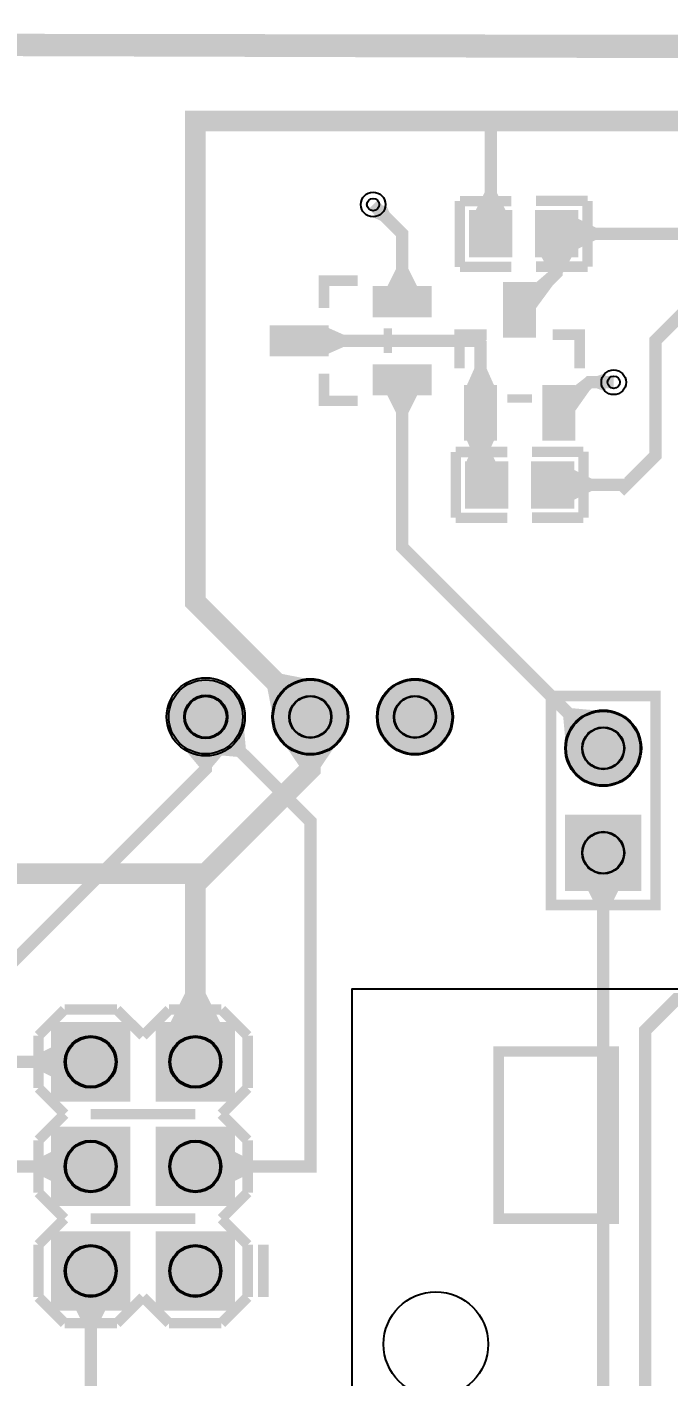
# Model space of a CAD drawing. Header units: millimetres. Extents: x 1 to 169, y 35 to 120.
# Drawn here: x 110.72 to 126.29, y 86.35 to 119.12 of the extents above; entities that cross this region are included whole.
import ezdxf

# ---------------------------------------------------------------- set-up
doc = ezdxf.new("R2010")
doc.units = ezdxf.units.MM
for name, color, linetype, true_color in [('BoardOutline', 7, 'Continuous', 0xff00ff), ('BottomLayer', 7, 'Continuous', 0x0000ff), ('BottomSolderLayer', 7, 'Continuous', 0xaa00ff), ('Hole', 7, 'Continuous', 0x000000), ('Multi-Layer', 7, 'Continuous', 0xc0c0c0), ('TopLayer', 7, 'Continuous', 0xff0000), ('TopPasterLayer', 7, 'Continuous', 0x808080), ('TopSilkLayer', 7, 'Continuous', 0xffff00), ('TopSolderLayer', 7, 'Continuous', 0x800080)]:
    doc.layers.add(name, color=color, linetype=linetype, true_color=true_color)

msp = doc.modelspace()

# ---------------------------------------------------------------- hatches: boundary and pattern name
at = {"layer": 'BottomLayer'}
for points in [[(115.00586995173992, 101.46397002794006), (115.96046482092967, 102.41856489712981), (116.03470916941833, 101.6018567437135), (115.82257810515623, 101.38972567945137)], [(115.73722885445775, 101.76691135382272), (114.38723139446276, 101.76691135382272), (114.91223012446031, 101.13691135382271), (115.21223012446026, 101.13691135382271)], [(111.3538277876556, 93.60518669037339), (111.3538277876556, 94.35518669037339), (110.90382778765556, 94.13018796037593), (110.90382778765556, 93.83018796037592)], [(111.3538277876556, 91.06518161036323), (111.3538277876556, 91.81518161036323), (110.90382778765556, 91.59018288036577), (110.90382778765556, 91.29018288036576)], [(115.72262636525275, 91.81518161036323), (115.72262636525275, 91.06518161036323), (116.1726263652528, 91.29018288036576), (116.1726263652528, 91.59018288036577)], [(112.64322580645162, 87.98577343154687), (111.89322580645162, 87.98577343154687), (112.1182245364491, 87.53577343154689), (112.41822453644906, 87.53577343154689)]]:
    msp.add_hatch(color=256, dxfattribs=at).paths.add_polyline_path(points)
at = {"layer": 'BottomSolderLayer'}
for points in [[(114.11143002286008, 102.36220472440947, 1), (116.0130302260605, 102.36220472440947, 1)], [(116.67683515367031, 102.36220472440947, 1), (118.52763525527052, 102.36220472440947, 1)], [(119.2168402336805, 102.36220472440947, 1), (121.06764033528071, 102.36220472440947, 1)], [(123.7888493776988, 101.60020320040641, 1), (125.63964947929901, 101.60020320040641, 1)], [(123.78884937769877, 98.13479806959616), (123.78884937769877, 99.98559817119636), (125.63964947929898, 99.98559817119636), (125.63964947929898, 98.13479806959616)], [(111.30302260604523, 93.01498602997208), (111.30302260604523, 94.9453898907798), (113.23342646685293, 94.9453898907798), (113.23342646685293, 93.01498602997208)], [(113.84302768605542, 93.01498602997208), (113.84302768605542, 94.9453898907798), (115.77343154686312, 94.9453898907798), (115.77343154686312, 93.01498602997208)], [(111.30302260604523, 90.47498094996192), (111.30302260604523, 92.40538481076963), (113.23342646685293, 92.40538481076963), (113.23342646685293, 90.47498094996192)], [(113.84302768605542, 90.47498094996192), (113.84302768605542, 92.40538481076963), (115.77343154686312, 92.40538481076963), (115.77343154686312, 90.47498094996192)], [(111.30302260604523, 87.93497586995176), (111.30302260604523, 89.86537973075947), (113.23342646685293, 89.86537973075947), (113.23342646685293, 87.93497586995176)], [(113.84302768605542, 87.93497586995176), (113.84302768605542, 89.86537973075947), (115.77343154686312, 89.86537973075947), (115.77343154686312, 87.93497586995176)]]:
    msp.add_hatch(color=256, dxfattribs=at).paths.add_polyline_path(points)
at = {"layer": 'Multi-Layer'}
for points in [[(123.8142494284989, 101.60020320040641, 1), (125.61424942849891, 101.60020320040641, 1)], [(123.81424942849887, 98.16019812039626), (123.81424942849887, 99.96019812039626), (125.61424942849888, 99.96019812039626), (125.61424942849888, 98.16019812039626)], [(111.35382270764543, 93.06578613157228), (111.35382270764543, 94.89458978917959), (113.18262636525273, 94.89458978917959), (113.18262636525273, 93.06578613157228)], [(113.89382778765562, 93.06578613157228), (113.89382778765562, 94.89458978917959), (115.72263144526286, 94.89458978917959), (115.72263144526286, 93.06578613157228)], [(111.35382270764543, 90.52578105156212), (111.35382270764543, 92.35458470916943), (113.18262636525273, 92.35458470916943), (113.18262636525273, 90.52578105156212)], [(113.89382778765562, 90.52578105156212), (113.89382778765562, 92.35458470916943), (115.72263144526286, 92.35458470916943), (115.72263144526286, 90.52578105156212)], [(111.35382270764543, 87.98577597155196), (111.35382270764543, 89.81457962915927), (113.18262636525273, 89.81457962915927), (113.18262636525273, 87.98577597155196)], [(113.89382778765562, 87.98577597155196), (113.89382778765562, 89.81457962915927), (115.72263144526286, 89.81457962915927), (115.72263144526286, 87.98577597155196)]]:
    msp.add_hatch(color=256, dxfattribs=at).paths.add_polyline_path(points)
at = {"layer": 'TopLayer'}
for points in [[(121.60620269240539, 114.64826263652529), (122.35620269240545, 114.64826263652529), (122.13120142240282, 115.09826263652529), (121.83120142240287, 115.09826263652529)], [(119.4256464312929, 114.82707137414276), (119.10750825501654, 114.50881381762764), (119.30905003810008, 114.41339344678691), (119.52114300228604, 114.62556515113032)], [(122.48216916433833, 113.54823469646941), (121.48216916433833, 113.54823469646941), (121.48216916433833, 114.64826009652022), (122.48216916433833, 114.64826009652022)], [(124.08216916433835, 113.54823469646941), (123.08216916433835, 113.54823469646941), (123.08216916433835, 114.64826009652022), (124.08216916433835, 114.64826009652022)], [(124.0821615443231, 114.47329438658879), (124.0821615443231, 113.72329438658879), (124.53216154432315, 113.94829565659133), (124.53216154432315, 114.24829565659134)], [(123.95641605283211, 113.54823469646941), (123.20641605283211, 113.54823469646941), (123.43141732283468, 113.1478308356617), (123.73141732283469, 113.1478308356617)], [(119.45736601473206, 112.7982245364491), (120.20736601473206, 112.7982245364491), (119.98236728473458, 113.24822453644909), (119.68236728473457, 113.24822453644909)], [(123.03227076454155, 112.87290322580647), (123.03227076454155, 112.22322580645162), (123.48227076454154, 112.83638303276608), (123.48227076454154, 113.26082296164594)], [(120.45689611379228, 112.798221996444), (120.45689611379228, 112.09819659639321), (119.20690881381765, 112.09819659639321), (119.20690881381765, 112.798221996444)], [(123.03225806451613, 111.6229108458217), (122.33223266446535, 111.6229108458217), (122.33223266446535, 112.87289814579631), (123.03225806451613, 112.87289814579631)], [(117.95753111506221, 111.84826009652022), (117.95753111506221, 111.1482346964694), (116.70754381508763, 111.1482346964694), (116.70754381508763, 111.84826009652022)], [(117.95753111506221, 111.84825755651512), (117.95753111506221, 111.1482372364745), (118.40753111506226, 111.34834645669294), (118.40753111506226, 111.64834645669293)], [(120.45689611379228, 110.89829819659641), (120.45689611379228, 110.19827279654561), (119.20690881381765, 110.19827279654561), (119.20690881381765, 110.89829819659641)], [(121.38226060452124, 110.37353060706123), (122.0822809245619, 110.37353060706123), (121.88228600457208, 110.82353060706123), (121.58228600457207, 110.82353060706123)], [(121.38226060452124, 110.37353060706123), (122.0822809245619, 110.37353060706123), (121.88228600457208, 110.82353060706123), (121.58228600457207, 110.82353060706123)], [(123.9822301244603, 110.37353060706123), (123.9822301244603, 109.72355854711711), (124.37389636779275, 110.27808991617985), (124.26783083566167, 110.59628651257304)], [(124.7698196596393, 110.26521971043944), (124.7698196596393, 110.71522225044451), (124.55981965963937, 110.64022098044198), (124.55981965963937, 110.34022098044197)], [(120.20736601473206, 110.19827025654054), (119.45736601473206, 110.19827025654054), (119.68236728473457, 109.74827025654052), (119.98236728473458, 109.74827025654052)], [(122.08229616459235, 109.1235458470917), (121.38227076454157, 109.1235458470917), (121.38227076454157, 110.37353314706631), (122.08229616459235, 110.37353314706631)], [(122.08229616459235, 109.1235458470917), (121.38227076454157, 109.1235458470917), (121.38227076454157, 110.37353314706631), (122.08229616459235, 110.37353314706631)], [(123.9822199644399, 109.1235458470917), (123.28219456438919, 109.1235458470917), (123.28219456438919, 110.37353314706631), (123.9822199644399, 110.37353314706631)], [(122.0822809245619, 109.12354076708155), (121.38226060452124, 109.12354076708155), (121.58228600457207, 108.67354076708155), (121.88228600457208, 108.67354076708155)], [(122.0822809245619, 109.12354076708155), (121.38226060452124, 109.12354076708155), (121.58228600457207, 108.67354076708155), (121.88228600457208, 108.67354076708155)], [(121.38340614681229, 108.5478790957582), (122.1072847345695, 108.5478790957582), (121.88228600457208, 108.99787909575821), (121.58228600457207, 108.99787909575821)], [(121.38341376682754, 108.5478790957582), (122.38341376682754, 108.5478790957582), (122.38341376682754, 107.44785369570741), (121.38341376682754, 107.44785369570741)], [(122.98341376682757, 108.5478790957582), (123.98341376682751, 108.5478790957582), (123.98341376682751, 107.44785369570741), (122.98341376682757, 107.44785369570741)], [(123.9834086868174, 108.37296418592838), (123.9834086868174, 107.6229641859284), (124.43340868681744, 107.84796545593093), (124.43340868681744, 108.14796545593093)], [(116.70400050800103, 102.30584455168912), (117.65859537719078, 103.26043942087885), (116.91259842519688, 103.40539497078996), (116.55904495808991, 103.05184150368302)], [(123.81600711201426, 101.54397510795023), (124.77074422148846, 102.49842773685549), (123.9540462280925, 102.5727965455931), (123.74188214376434, 102.36069596139194)], [(118.27723393446794, 101.76691135382272), (116.92723647447295, 101.76691135382272), (117.35223520447042, 101.13691135382271), (117.85223520447042, 101.13691135382271)], [(125.08925069850144, 98.16019812039626), (124.33925069850139, 98.16019812039626), (124.56424942849893, 97.71019812039626), (124.86424942849882, 97.71019812039626)], [(114.18323088646176, 94.89459232918466), (115.43323088646181, 94.89459232918466), (115.05822961645927, 95.64459232918468), (114.55822961645927, 95.64459232918468)]]:
    msp.add_hatch(color=256, dxfattribs=at).paths.add_polyline_path(points)
at = {"layer": 'TopPasterLayer'}
for points in [[(122.48216916433833, 113.54823469646941), (121.48216916433833, 113.54823469646941), (121.48216916433833, 114.64826009652022), (122.48216916433833, 114.64826009652022)], [(124.08216916433835, 113.54823469646941), (123.08216916433835, 113.54823469646941), (123.08216916433835, 114.64826009652022), (124.08216916433835, 114.64826009652022)], [(120.45689611379228, 112.798221996444), (120.45689611379228, 112.09819659639321), (119.20690881381765, 112.09819659639321), (119.20690881381765, 112.798221996444)], [(123.03225806451613, 111.6229108458217), (122.33223266446535, 111.6229108458217), (122.33223266446535, 112.87289814579631), (123.03225806451613, 112.87289814579631)], [(117.95753111506221, 111.84826009652022), (117.95753111506221, 111.1482346964694), (116.70754381508763, 111.1482346964694), (116.70754381508763, 111.84826009652022)], [(120.45689611379228, 110.89829819659641), (120.45689611379228, 110.19827279654561), (119.20690881381765, 110.19827279654561), (119.20690881381765, 110.89829819659641)], [(122.08229616459235, 109.1235458470917), (121.38227076454157, 109.1235458470917), (121.38227076454157, 110.37353314706631), (122.08229616459235, 110.37353314706631)], [(122.08229616459235, 109.1235458470917), (121.38227076454157, 109.1235458470917), (121.38227076454157, 110.37353314706631), (122.08229616459235, 110.37353314706631)], [(123.9822199644399, 109.1235458470917), (123.28219456438919, 109.1235458470917), (123.28219456438919, 110.37353314706631), (123.9822199644399, 110.37353314706631)], [(121.38341376682754, 108.5478790957582), (122.38341376682754, 108.5478790957582), (122.38341376682754, 107.44785369570741), (121.38341376682754, 107.44785369570741)], [(122.98341376682757, 108.5478790957582), (123.98341376682751, 108.5478790957582), (123.98341376682751, 107.44785369570741), (122.98341376682757, 107.44785369570741)]]:
    msp.add_hatch(color=256, dxfattribs=at).paths.add_polyline_path(points)
at = {"layer": 'TopSolderLayer'}
for points in [[(122.50756663448809, 113.52283171311213), (121.45676653288794, 113.52283171311213), (121.45676653288794, 114.673658387786), (122.50756663448809, 114.673658387786)], [(124.10756921513845, 113.52283171311213), (123.05676911353825, 113.52283171311213), (123.05676911353825, 114.673658387786), (124.10756921513845, 114.673658387786)], [(120.5476170325613, 112.82666253856273), (120.5476170325613, 112.06973953828022), (119.11620264162192, 112.06973953828022), (119.11620264162192, 112.82666253856273)], [(123.08306000943796, 111.57211177647115), (122.28143071954352, 111.57211177647115), (122.28143071954352, 112.92369721514689), (123.08306000943796, 112.92369721514689)], [(118.04825203383129, 111.87670063863894), (118.04825203383129, 111.11977763835642), (116.61683764289185, 111.11977763835642), (116.61683764289185, 111.87670063863894)], [(120.5476170325613, 110.92673873871514), (120.5476170325613, 110.16981573843262), (119.11620264162192, 110.16981573843262), (119.11620264162192, 110.92673873871514)], [(122.13309810951418, 109.07274677774113), (121.33146881961974, 109.07274677774113), (121.33146881961974, 110.42433221641687), (122.13309810951418, 110.42433221641687)], [(122.13309810951418, 109.07274677774113), (121.33146881961974, 109.07274677774113), (121.33146881961974, 110.42433221641687), (122.13309810951418, 110.42433221641687)], [(124.03302190936179, 109.07274677774113), (123.23139261946736, 109.07274677774113), (123.23139261946736, 110.42433221641687), (124.03302190936179, 110.42433221641687)], [(121.3580137160275, 108.57327504097826), (122.40881381762765, 108.57327504097826), (122.40881381762765, 107.42244836630437), (121.3580137160275, 107.42244836630437)], [(122.95801629667781, 108.57327504097826), (124.00881639827796, 108.57327504097826), (124.00881639827796, 107.42244836630437), (122.95801629667781, 107.42244836630437)], [(114.11143002286008, 102.36220472440947, 1), (116.0130302260605, 102.36220472440947, 1)], [(116.67683515367031, 102.36220472440947, 1), (118.52763525527052, 102.36220472440947, 1)], [(119.2168402336805, 102.36220472440947, 1), (121.06764033528071, 102.36220472440947, 1)], [(123.7888493776988, 101.60020320040641, 1), (125.63964947929901, 101.60020320040641, 1)], [(123.78884937769877, 98.13479806959616), (123.78884937769877, 99.98559817119636), (125.63964947929898, 99.98559817119636), (125.63964947929898, 98.13479806959616)], [(111.30302260604523, 93.01498602997208), (111.30302260604523, 94.9453898907798), (113.23342646685293, 94.9453898907798), (113.23342646685293, 93.01498602997208)], [(113.84302768605542, 93.01498602997208), (113.84302768605542, 94.9453898907798), (115.77343154686312, 94.9453898907798), (115.77343154686312, 93.01498602997208)], [(111.30302260604523, 90.47498094996192), (111.30302260604523, 92.40538481076963), (113.23342646685293, 92.40538481076963), (113.23342646685293, 90.47498094996192)], [(113.84302768605542, 90.47498094996192), (113.84302768605542, 92.40538481076963), (115.77343154686312, 92.40538481076963), (115.77343154686312, 90.47498094996192)], [(111.30302260604523, 87.93497586995176), (111.30302260604523, 89.86537973075947), (113.23342646685293, 89.86537973075947), (113.23342646685293, 87.93497586995176)], [(113.84302768605542, 87.93497586995176), (113.84302768605542, 89.86537973075947), (115.77343154686312, 89.86537973075947), (115.77343154686312, 87.93497586995176)]]:
    msp.add_hatch(color=256, dxfattribs=at).paths.add_polyline_path(points)

# ---------------------------------------------------------------- linework, layer by layer
at = {"layer": 'BoardOutline', "const_width": 0.25400050800101603}
msp.add_lwpolyline([(168.91033782067566, 35.56007112014225), (1.7780035560071212, 35.306070612141234), (1.7780035560071212, 118.61823723647449), (84.83616967233937, 118.61823723647449), (169.16433832867668, 118.36423672847347), (168.91033782067566, 35.56007112014225)], close=True, dxfattribs=at)
at = {"layer": 'BottomLayer', "const_width": 0.30000000000000004}
for points in [[(115.06223012446029, 102.36220472440947), (115.06223012446029, 101.09220218440439), (102.87020574041148, 88.9001778003556), (102.87020574041148, 61.93314706629414)], [(114.80822961645927, 91.44018288036577), (117.60223520447042, 91.44018288036577), (117.60223520447042, 99.8221996443993), (115.06223012446029, 102.36220472440947)], [(130.81026162052328, 94.23393446786895), (129.54000508001016, 95.50419100838204), (126.492252984506, 95.50419100838204), (125.73025146050296, 94.74218948437898), (125.73025146050296, 77.97815595631192)], [(104.1402082804166, 61.7221234442469), (104.1402082804166, 87.88417576835155), (110.23622047244098, 93.98018796037593), (112.26822453644908, 93.98018796037593)], [(109.72821945643895, 63.246126492253), (109.72821945643895, 90.93218186436374), (110.23622047244098, 91.44018288036577), (112.26822453644908, 91.44018288036577)], [(112.26822453644908, 83.05816611633225), (112.26822453644908, 88.9001778003556)]]:
    msp.add_lwpolyline(points, dxfattribs=at)
at = {"layer": 'BottomSolderLayer'}
for centre, radius in [((115.06223012446029, 102.36220472440947), 0.9508001016002032), ((117.60223520447042, 102.36220472440947), 0.9254000508001016), ((120.14224028448061, 102.36220472440947), 0.9254000508001016), ((115.06223012446029, 102.36220472440947), 0.5282222786667795), ((117.60223520447042, 102.36220472440947), 0.5141111393333897), ((120.14224028448061, 102.36220472440947), 0.5141111393333897), ((124.7142494284989, 101.60020320040641), 0.9254000508001016), ((124.7142494284989, 101.60020320040641), 0.5141111393333897), ((124.7142494284989, 99.06019812039625), 0.5141111393333897), ((112.26822453644908, 93.98018796037593), 0.6327434877091976), ((114.80822961645927, 93.98018796037593), 0.6327434877091976), ((112.26822453644908, 91.44018288036577), 0.6327434877091976), ((114.80822961645927, 91.44018288036577), 0.6327434877091976), ((112.26822453644908, 88.9001778003556), 0.6327434877091976), ((114.80822961645927, 88.9001778003556), 0.6327434877091976)]:
    msp.add_circle(centre, radius, dxfattribs=at)
at = {"layer": 'Hole'}
for centre in [(119.1262382524765, 114.80822961645924), (124.96824993649992, 110.49022098044198)]:
    msp.add_circle(centre, 0.15001270002540007, dxfattribs=at)
at = {"layer": 'Multi-Layer'}
for centre, radius in [((119.1262382524765, 114.80822961645924), 0.30000000000000004), ((124.96824993649992, 110.49022098044198), 0.30000000000000004), ((115.06223012446029, 102.36220472440947), 0.9000000000000001), ((117.60223520447042, 102.36220472440947), 0.9000000000000001), ((120.14224028448061, 102.36220472440947), 0.9000000000000001), ((115.06223012446029, 102.36220472440947), 0.5), ((117.60223520447042, 102.36220472440947), 0.5), ((120.14224028448061, 102.36220472440947), 0.5), ((124.7142494284989, 101.60020320040641), 0.9000000000000001), ((124.7142494284989, 101.60020320040641), 0.5), ((124.7142494284989, 99.06019812039625), 0.5), ((112.26822453644908, 93.98018796037593), 0.5994411988823978), ((114.80822961645927, 93.98018796037593), 0.5994411988823978), ((112.26822453644908, 91.44018288036577), 0.5994411988823978), ((114.80822961645927, 91.44018288036577), 0.5994411988823978), ((112.26822453644908, 88.9001778003556), 0.5994411988823978), ((114.80822961645927, 88.9001778003556), 0.5994411988823978)]:
    msp.add_circle(centre, radius, dxfattribs=at)
at = {"layer": 'TopLayer'}
for points, const_width in [([(117.60223520447042, 102.36220472440947), (114.80822961645927, 105.15621031242064), (114.80822961645927, 116.84023368046738), (133.0962661925324, 116.84023368046738), (134.36626873253746, 115.5702311404623), (134.36626873253746, 111.76022352044706)], 0.5), ([(121.98120396240793, 114.0982981965964), (121.98120396240793, 116.84023368046738)], 0.30000000000000004), ([(119.1262382524765, 114.80822961645924), (119.83235966471935, 114.10236220472443), (119.83235966471935, 112.4483108966218)], 0.30000000000000004), ([(122.68224536449074, 112.24790449580901), (123.58140716281432, 113.14782829565661), (123.58140716281432, 114.0982981965964)], 0.30000000000000004), ([(123.58140716281432, 114.0982981965964), (132.53746507493017, 114.0982981965964), (132.84226568453138, 113.79222758445519)], 0.30000000000000004), ([(134.36626873253746, 111.76022352044706), (133.85826771653544, 111.76022352044706), (133.0962661925324, 112.52222504445011), (127.00025400050802, 112.52222504445011), (125.98425196850397, 111.50622301244604), (125.98425196850397, 108.71221742443487), (125.22225044450093, 107.95021590043181), (125.17399034798072, 107.99796799593601), (123.48234696469396, 107.99796799593601)], 0.30000000000000004), ([(117.33299466598939, 111.49834899669801), (121.66624333248669, 111.49834899669801), (121.73228346456696, 111.43230886461775), (121.73228346456696, 109.74853949707901)], 0.30000000000000004), ([(119.83235966471935, 110.5483870967742), (119.83235966471935, 106.48234696469395), (124.7142494284989, 101.60045720091442), (124.7142494284989, 101.60020320040641)], 0.30000000000000004), ([(123.63220726441457, 109.74853949707901), (124.37388874777756, 110.49022098044198), (124.96824993649992, 110.49022098044198)], 0.30000000000000004), ([(121.88214376428752, 107.99796799593601), (121.73228346456696, 108.14909829819662), (121.73228346456696, 109.74853949707901)], 0.30000000000000004), ([(117.60223520447042, 102.36220472440947), (117.60223520447042, 101.09220218440439), (115.06223012446029, 98.55219710439422), (94.99618999238001, 98.55219710439422), (94.742189484379, 98.80594361188724)], 0.5), ([(99.31419862839729, 79.01016002032006), (101.8694437388875, 79.01016002032006), (107.69621539243079, 84.83616967233937), (124.7142494284989, 84.83616967233937), (124.7142494284989, 99.06019812039625)], 0.30000000000000004), ([(115.06223012446029, 98.55219710439422), (114.80822961645927, 98.29819659639321), (114.80822961645927, 93.98018796037593)], 0.5)]:
    msp.add_lwpolyline(points, dxfattribs=dict(at, const_width=const_width))
at = {"layer": 'TopSilkLayer'}
for points, const_width in [([(169.16433832867668, 118.61823723647449), (169.16433832867668, 118.61823723647449), (1.524003048006108, 118.87223774447551), (1.524003048006108, 35.306070612141234), (169.16433832867668, 35.306070612141234), (169.16433832867668, 118.61823723647449)], 0.5), ([(123.44424688849378, 97.79019558039118), (123.44424688849378, 102.87020574041149), (125.98425196850397, 102.87020574041149), (125.98425196850397, 97.79019558039118), (123.44424688849378, 97.79019558039118)], 0.25400050800101603), ([(122.17424434848871, 90.1701803403607), (124.96824993649992, 90.17015494030989), (124.96824993649992, 94.23418846837694), (122.17424434848871, 94.23418846837694), (122.17424434848871, 90.1701803403607)], 0.25400050800101603)]:
    msp.add_lwpolyline(points, close=True, dxfattribs=dict(at, const_width=const_width))
for points, const_width in [([(122.48158496316998, 114.8931673863348), (121.23162306324613, 114.8931673863348)], 0.25400050800101603), ([(121.23162306324613, 113.2931165862332), (121.23162306324613, 114.8931673863348)], 0.25400050800101603), ([(123.08216916433835, 114.8982727965456), (124.3322072644145, 114.8982727965456)], 0.25400050800101603), ([(124.3322072644145, 113.298221996444), (124.3322072644145, 114.8982727965456)], 0.25400050800101603), ([(122.48158496316998, 113.2931165862332), (121.23162306324613, 113.2931165862332)], 0.25400050800101603), ([(123.08216916433835, 113.298221996444), (124.3322072644145, 113.298221996444)], 0.25400050800101603), ([(117.93223266446532, 112.29832359664721), (117.93223266446532, 112.95824231648466), (117.93223266446532, 112.29832359664721), (117.93223266446532, 112.95824231648466), (118.74732029464062, 112.95824231648466)], 0.25400050800101603), ([(119.48214376428754, 111.1982981965964), (119.48214376428754, 111.79819659639321)], 0.2), ([(121.22222504445008, 110.83312166624336), (121.22222504445008, 111.64820929641861), (121.88216916433836, 111.64820929641861)], 0.25400050800101603), ([(123.48232156464312, 111.64820929641861), (124.14224028448061, 111.64820929641861), (123.48232156464312, 111.64820929641861), (124.14224028448061, 111.64820929641861), (124.14224028448061, 110.83312166624336)], 0.25400050800101603), ([(118.74732029464062, 110.03822707645418), (117.93223266446532, 110.03822707645418), (117.93223266446532, 110.6981711963424)], 0.25400050800101603), ([(122.38229616459236, 110.0982981965964), (122.98219456438918, 110.0982981965964)], 0.2), ([(121.13337566675133, 108.79789179578361), (121.13337566675133, 107.197840995682)], 0.25400050800101603), ([(122.38341376682754, 108.79789179578361), (121.13337566675133, 108.79789179578361)], 0.25400050800101603), ([(122.98399796799598, 108.80299720599443), (124.23395986791971, 108.80299720599443)], 0.25400050800101603), ([(124.23395986791971, 108.80299720599443), (124.23395986791971, 107.20294640589283)], 0.25400050800101603), ([(122.38341376682754, 107.197840995682), (121.13337566675133, 107.197840995682)], 0.25400050800101603), ([(122.98399796799598, 107.20294640589283), (124.23395986791971, 107.20294640589283)], 0.25400050800101603), ([(110.99822199644402, 94.61518923037848), (111.63322326644655, 95.25019050038102)], 0.25400050800101603), ([(111.63322326644655, 95.25019050038102), (112.90322580645162, 95.25019050038102)], 0.25400050800101603), ([(112.90322580645162, 95.25019050038102), (113.53822707645415, 94.61518923037848)], 0.25400050800101603), ([(113.53822707645415, 94.61518923037848), (114.17322834645674, 95.25019050038102)], 0.25400050800101603), ([(114.17322834645674, 95.25019050038102), (115.4432308864618, 95.25019050038102)], 0.25400050800101603), ([(115.4432308864618, 95.25019050038102), (116.07823215646434, 94.61518923037848)], 0.25400050800101603), ([(110.99822199644402, 93.3451866903734), (110.99822199644402, 94.61518923037848)], 0.25400050800101603), ([(116.07823215646434, 94.61518923037848), (116.07823215646434, 93.3451866903734)], 0.25400050800101603), ([(111.63322326644655, 92.71018542037086), (110.99822199644402, 93.3451866903734)], 0.25400050800101603), ([(116.07823215646434, 93.3451866903734), (115.4432308864618, 92.71018542037086)], 0.25400050800101603), ([(110.99822199644402, 92.07518415036832), (111.63322326644655, 92.71018542037086)], 0.25400050800101603), ([(112.26822453644908, 92.71018542037086), (114.80822961645927, 92.71018542037086)], 0.25400050800101603), ([(115.4432308864618, 92.71018542037086), (116.07823215646434, 92.07518415036832)], 0.25400050800101603), ([(110.99822199644402, 90.80518161036323), (110.99822199644402, 92.07518415036832)], 0.25400050800101603), ([(116.07823215646434, 92.07518415036832), (116.07823215646434, 90.80518161036323)], 0.25400050800101603), ([(111.63322326644655, 90.1701803403607), (110.99822199644402, 90.80518161036323)], 0.25400050800101603), ([(116.07823215646434, 90.80518161036323), (115.4432308864618, 90.1701803403607)], 0.25400050800101603), ([(110.99822199644402, 89.53517907035815), (111.63322326644655, 90.1701803403607)], 0.25400050800101603), ([(112.26822453644908, 90.1701803403607), (114.80822961645927, 90.1701803403607)], 0.25400050800101603), ([(115.4432308864618, 90.1701803403607), (116.07823215646434, 89.53517907035815)], 0.25400050800101603), ([(110.99822199644402, 88.26517653035307), (110.99822199644402, 89.53517907035815)], 0.25400050800101603), ([(116.07823215646434, 89.53517907035815), (116.07823215646434, 88.26517653035307)], 0.25400050800101603), ([(116.45923291846586, 88.26517653035307), (116.45923291846586, 89.53517907035815)], 0.25400050800101603), ([(111.63322326644655, 87.63017526035054), (110.99822199644402, 88.26517653035307)], 0.25400050800101603), ([(113.53822707645415, 88.26517653035307), (112.90322580645162, 87.63017526035054)], 0.25400050800101603), ([(114.17322834645674, 87.63017526035054), (113.53822707645415, 88.26517653035307)], 0.25400050800101603), ([(116.07823215646434, 88.26517653035307), (115.4432308864618, 87.63017526035054)], 0.25400050800101603), ([(112.90322580645162, 87.63017526035054), (111.63322326644655, 87.63017526035054)], 0.25400050800101603), ([(115.4432308864618, 87.63017526035054), (114.17322834645674, 87.63017526035054)], 0.25400050800101603)]:
    msp.add_lwpolyline(points, dxfattribs=dict(at, const_width=const_width))
msp.add_lwpolyline([(118.61823723647447, 85.09017018034038), (118.61823723647447, 95.75819151638305), (131.82626365252733, 95.75819151638305), (131.82626365252733, 85.09017018034038)], close=True, dxfattribs=at)
msp.add_circle((120.65024130048263, 87.12192024384049), 1.27000254000508, dxfattribs=at)
at = {"layer": 'TopSolderLayer'}
for centre, radius in [((115.06223012446029, 102.36220472440947), 0.9508001016002032), ((117.60223520447042, 102.36220472440947), 0.9254000508001016), ((120.14224028448061, 102.36220472440947), 0.9254000508001016), ((115.06223012446029, 102.36220472440947), 0.5282222786667795), ((117.60223520447042, 102.36220472440947), 0.5141111393333897), ((120.14224028448061, 102.36220472440947), 0.5141111393333897), ((124.7142494284989, 101.60020320040641), 0.9254000508001016), ((124.7142494284989, 101.60020320040641), 0.5141111393333897), ((124.7142494284989, 99.06019812039625), 0.5141111393333897), ((112.26822453644908, 93.98018796037593), 0.6327434877091976), ((114.80822961645927, 93.98018796037593), 0.6327434877091976), ((112.26822453644908, 91.44018288036577), 0.6327434877091976), ((114.80822961645927, 91.44018288036577), 0.6327434877091976), ((112.26822453644908, 88.9001778003556), 0.6327434877091976), ((114.80822961645927, 88.9001778003556), 0.6327434877091976)]:
    msp.add_circle(centre, radius, dxfattribs=at)

doc.saveas('drawing.dxf')
